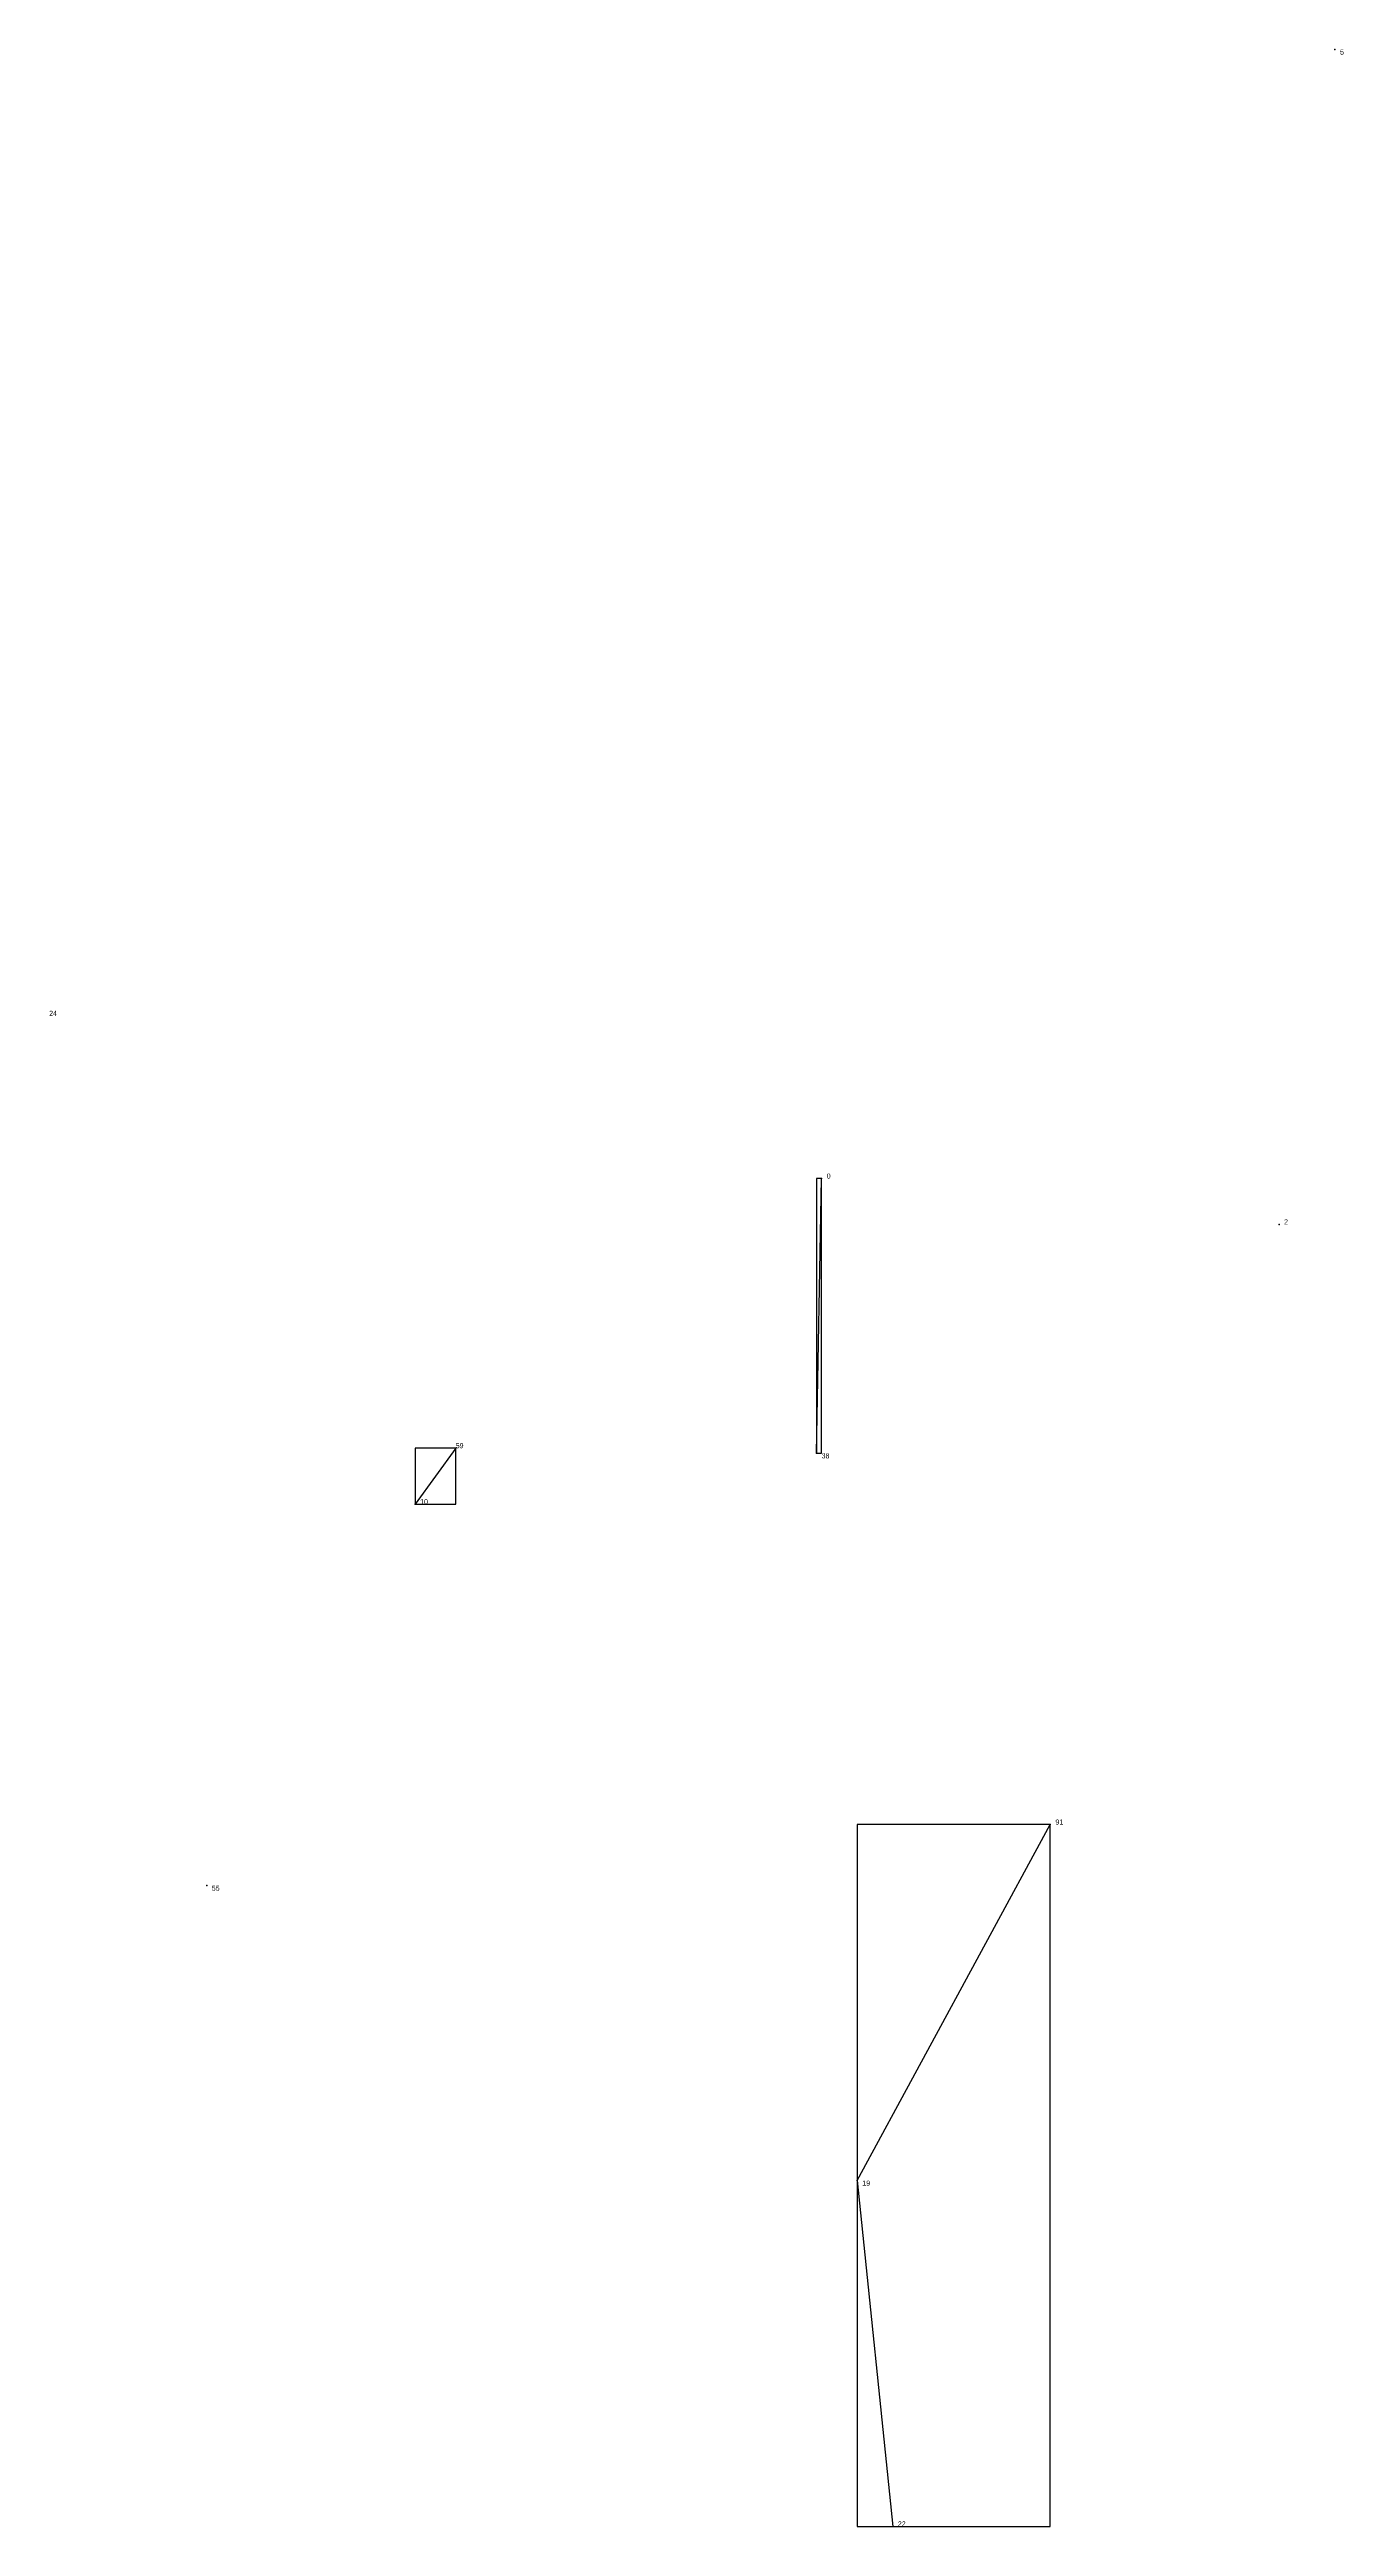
# Model space of a CAD drawing. Extents: x 0.01 to 1.001, y 0.007 to 0.988.
# Drawn here: x 0.7461 to 1.0007, y 0.484 to 0.971 of the extents above; entities that cross this region are included whole.
import ezdxf

# ---------------------------------------------------------------- set-up
doc = ezdxf.new("R2010")
doc.units = 0
for name, color, linetype in [('Clients', 3, 'CONTINUOUS'), ('Facilities', 3, 'CONTINUOUS'), ('Facilities_lines', 3, 'CONTINUOUS'), ('Min_max_boxes', 1, 'CONTINUOUS'), ('Normals', 1, 'CONTINUOUS'), ('Source_points', 5, 'CONTINUOUS'), ('Text', 3, 'CONTINUOUS')]:
    doc.layers.add(name, color=color, linetype=linetype)

msp = doc.modelspace()

# ---------------------------------------------------------------- linework, layer by layer
at = {"layer": 'Clients', "color": 5}
for p in [(0.898, 0.749), (0.818, 0.685), (0.943, 0.622), (0.912, 0.484)]:
    msp.add_point(p, dxfattribs=at)
at = {"layer": 'Facilities', "color": 3}
for p in [(0.999, 0.971), (0.988, 0.74), (0.826, 0.696), (0.897, 0.695), (0.777, 0.61), (0.905, 0.552)]:
    msp.add_point(p, dxfattribs=at)
at = {"layer": 'Facilities_lines', "color": 3}
for p, q in [((0.897, 0.695), (0.898, 0.749)), ((0.826, 0.696), (0.818, 0.685)), ((0.905, 0.552), (0.943, 0.622)), ((0.905, 0.552), (0.912, 0.484))]:
    msp.add_line(p, q, dxfattribs=at)
at = {"layer": 'Min_max_boxes', "color": 1}
for p, q in [((0.898, 0.749), (0.897, 0.749)), ((0.897, 0.749), (0.897, 0.695)), ((0.898, 0.749), (0.897, 0.749)), ((0.897, 0.749), (0.897, 0.695)), ((0.897, 0.749), (0.897, 0.749)), ((0.898, 0.695), (0.898, 0.749)), ((0.898, 0.695), (0.898, 0.749)), ((0.898, 0.749), (0.898, 0.749)), ((0.826, 0.696), (0.818, 0.696)), ((0.818, 0.696), (0.818, 0.685)), ((0.826, 0.696), (0.818, 0.696)), ((0.818, 0.696), (0.818, 0.685)), ((0.818, 0.696), (0.818, 0.696)), ((0.826, 0.685), (0.826, 0.696)), ((0.826, 0.685), (0.826, 0.696)), ((0.826, 0.696), (0.826, 0.696)), ((0.897, 0.695), (0.898, 0.695)), ((0.897, 0.695), (0.898, 0.695)), ((0.897, 0.695), (0.897, 0.695)), ((0.898, 0.695), (0.898, 0.695)), ((0.818, 0.685), (0.826, 0.685)), ((0.818, 0.685), (0.826, 0.685)), ((0.818, 0.685), (0.818, 0.685)), ((0.826, 0.685), (0.826, 0.685)), ((0.943, 0.622), (0.905, 0.622)), ((0.905, 0.622), (0.905, 0.484)), ((0.943, 0.622), (0.905, 0.622)), ((0.905, 0.622), (0.905, 0.484)), ((0.905, 0.622), (0.905, 0.622)), ((0.943, 0.484), (0.943, 0.622)), ((0.943, 0.484), (0.943, 0.622)), ((0.943, 0.622), (0.943, 0.622)), ((0.905, 0.484), (0.943, 0.484)), ((0.905, 0.484), (0.943, 0.484)), ((0.905, 0.484), (0.905, 0.484)), ((0.943, 0.484), (0.943, 0.484))]:
    msp.add_line(p, q, dxfattribs=at)
at = {"layer": 'Normals', "color": 1}
for p, q in [((0.999, 0.971), (0.999, 0.971, 0.1)), ((0.898, 0.749), (0.898, 0.749, 0.1)), ((0.988, 0.74), (0.988, 0.74, 0.1)), ((0.826, 0.696), (0.826, 0.696, 0.1)), ((0.897, 0.695), (0.897, 0.695, 0.1)), ((0.818, 0.685), (0.818, 0.685, 0.1)), ((0.943, 0.622), (0.943, 0.622, 0.1)), ((0.777, 0.61), (0.777, 0.61, 0.1)), ((0.905, 0.552), (0.905, 0.552, 0.1)), ((0.912, 0.484), (0.912, 0.484, 0.1))]:
    msp.add_line(p, q, dxfattribs=at)
at = {"layer": 'Source_points', "color": 5}
for p in [(0.999, 0.971), (0.898, 0.749), (0.988, 0.74), (0.826, 0.696), (0.897, 0.695), (0.818, 0.685), (0.943, 0.622), (0.777, 0.61), (0.905, 0.552), (0.912, 0.484)]:
    msp.add_point(p, dxfattribs=at)

# ---------------------------------------------------------------- texts
at = {"layer": 'Text', "color": 3}
for s, p in [('5', (1, 0.97)), ('24', (0.746, 0.781)), ('0', (0.899, 0.749)), ('2', (0.989, 0.74)), ('59', (0.826, 0.696)), ('38', (0.898, 0.694)), ('10', (0.819, 0.685)), ('91', (0.944, 0.622)), ('55', (0.778, 0.609)), ('19', (0.906, 0.551)), ('22', (0.913, 0.484))]:
    msp.add_text(s, height=0.001, dxfattribs=at).set_placement(p)

doc.saveas('drawing.dxf')
